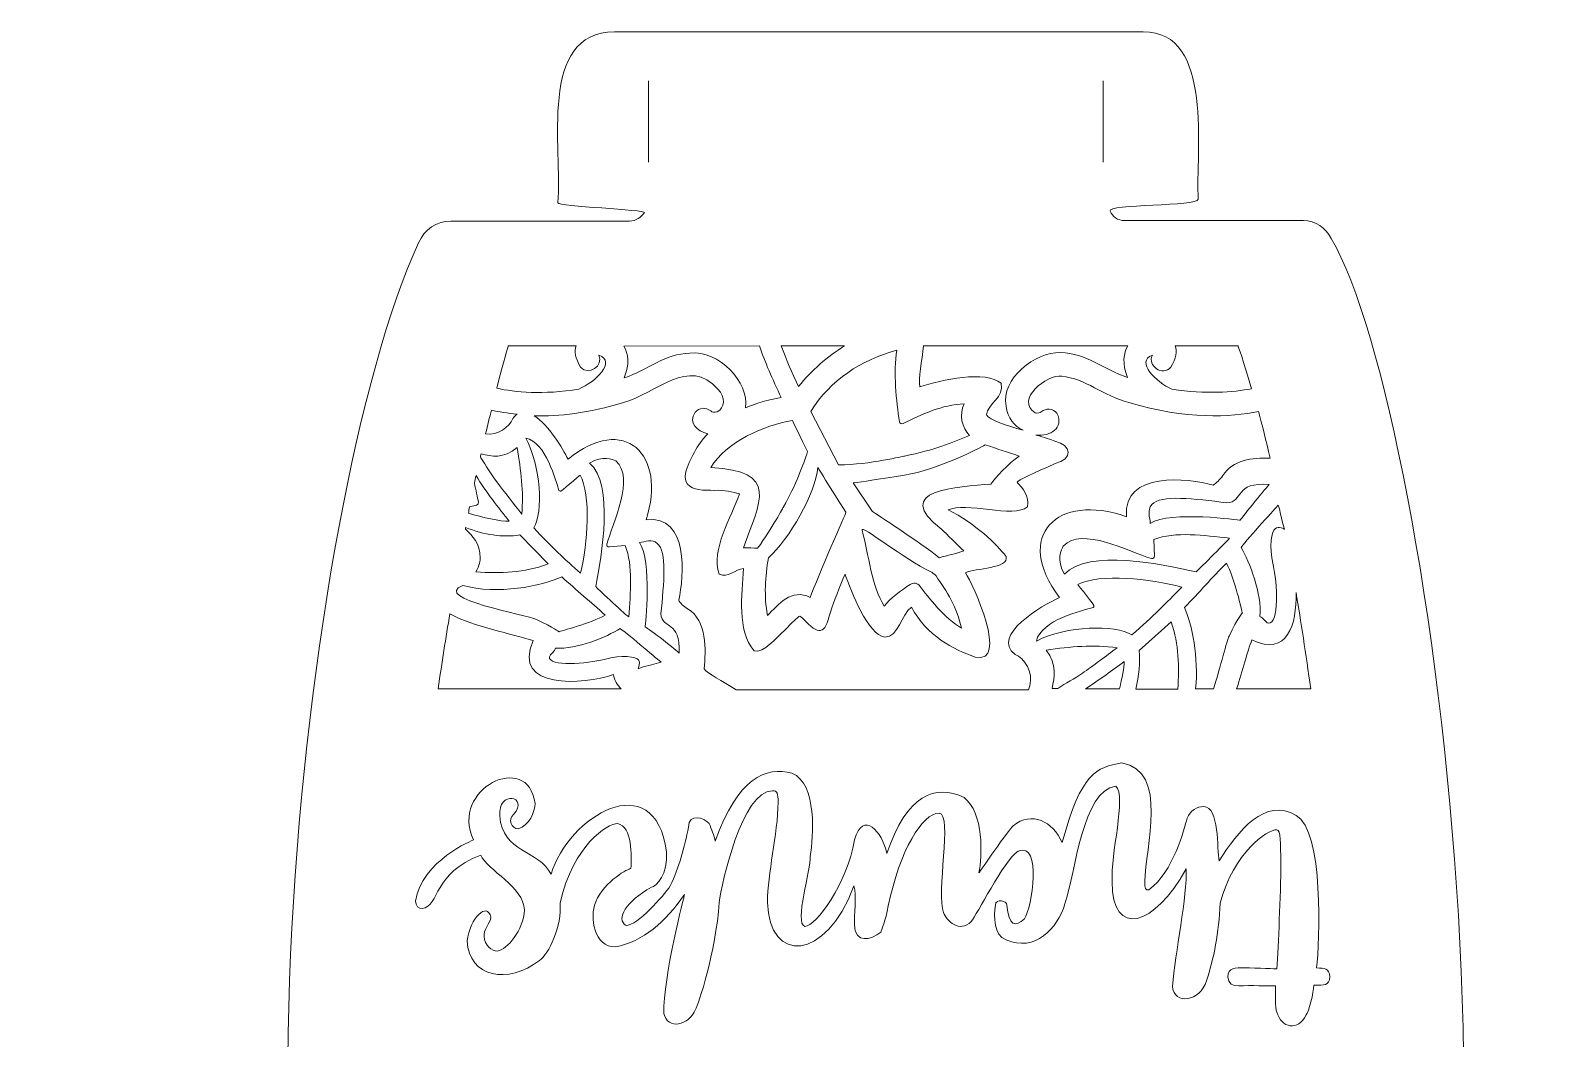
# Model space of a CAD drawing. Header units: inches. Extents: x -0.2 to 23, y 0 to 27.3.
# Drawn here: x 5.403 to 10.169, y 16.024 to 19.163 of the extents above; entities that cross this region are included whole.
import ezdxf

# ---------------------------------------------------------------- set-up
doc = ezdxf.new("R2010")
doc.units = ezdxf.units.IN
doc.header["$MEASUREMENT"] = 0
doc.layers.add('Paper Pumpkin Give Thanks', color=7, linetype='Continuous', lineweight=0)

msp = doc.modelspace()

# ---------------------------------------------------------------- linework, layer by layer
at = {"layer": 'Paper Pumpkin Give Thanks'}
for points, knots in [([(6.5236, 14.1722), (6.5319, 14.15), (6.5514, 14.1361), (6.575, 14.1361), (6.575, 14.1361), (6.8444, 14.1361), (6.8444, 14.1361), (6.8708, 14.1333), (7.2389, 14.1444), (7.2514, 14.1278), (7.2694, 14.1194), (7.2611, 14.0917), (7.2417, 14.0917), (7.2417, 14.0917), (6.5514, 14.0944), (6.5514, 14.0944), (6.5514, 14.0944), (7.2042, 12.6444), (7.4944, 12.3167), (7.8931, 11.8694), (7.9708, 11.3875), (8.0083, 11.3875), (8.0444, 11.3875), (8.1806, 11.9097), (8.5514, 12.3306), (8.7944, 12.6361), (9.4514, 13.9097), (9.4694, 14.0944), (9.4694, 14.0944), (8.8306, 14.0931), (8.8306, 14.0931), (8.8111, 14.0931), (8.8042, 14.1208), (8.8222, 14.1292), (8.9972, 14.15), (9.3278, 14.1306), (9.5028, 14.1375), (10.1694, 14.8944), (9.775, 17.9736), (9.4528, 18.5153), (9.4361, 18.5486), (9.4028, 18.5708), (9.3667, 18.5708), (9.3667, 18.5708), (8.8111, 18.5708), (8.8111, 18.5708), (8.7861, 18.5708), (8.7722, 18.5833), (8.7639, 18.6), (8.7542, 18.6236), (9.0375, 18.6139), (9.0389, 18.6375), (9.0292, 18.7806), (9.0903, 19.1625), (8.8667, 19.1583), (8.8667, 19.1583), (7.2208, 19.1583), (7.2208, 19.1583), (6.9806, 19.1597), (7.0597, 18.7903), (7.0444, 18.6264), (7.0444, 18.6153), (7.3194, 18.6042), (7.3139, 18.5958), (7.3042, 18.5806), (7.2875, 18.5694), (7.2681, 18.5694), (7.2681, 18.5694), (6.7111, 18.5694), (6.7111, 18.5694), (6.6681, 18.5694), (6.6278, 18.5431), (6.6111, 18.5014), (6.2431, 17.7097), (5.9556, 15.0444), (6.5236, 14.1722)], [0, 0, 0, 0, 1, 1, 1, 2, 2, 2, 3, 3, 3, 4, 4, 4, 5, 5, 5, 6, 6, 6, 7, 7, 7, 8, 8, 8, 9, 9, 9, 10, 10, 10, 11, 11, 11, 12, 12, 12, 13, 13, 13, 14, 14, 14, 15, 15, 15, 16, 16, 16, 17, 17, 17, 18, 18, 18, 19, 19, 19, 20, 20, 20, 21, 21, 21, 22, 22, 22, 23, 23, 23, 24, 24, 24, 25, 25, 25, 25]), ([(7.3264, 18.7528), (7.3264, 18.7528), (7.3264, 19.0056), (7.3264, 19.0056), (7.3264, 19.0056), (7.3264, 18.7528), (7.3264, 18.7528)], [0, 0, 0, 0, 1, 1, 1, 2, 2, 2, 2]), ([(8.7431, 18.7528), (8.7431, 18.7528), (8.7431, 19.0056), (8.7431, 19.0056), (8.7431, 19.0056), (8.7431, 18.7528), (8.7431, 18.7528)], [0, 0, 0, 0, 1, 1, 1, 2, 2, 2, 2]), ([(6.8903, 18.1806), (6.8903, 18.1806), (7.1014, 18.1806), (7.1014, 18.1806), (7.0958, 18.1639), (7.0986, 18.1417), (7.1153, 18.1139), (7.1403, 18.0861), (7.1875, 18.1181), (7.1722, 18.1514), (7.2278, 18.1319), (7.1611, 18.0681), (7.1097, 18.0458), (6.9986, 18.0278), (6.9111, 18.0361), (6.8542, 18.0486), (6.8764, 18.1347), (6.8903, 18.1806), (6.8903, 18.1806)], [0, 0, 0, 0, 1, 1, 1, 2, 2, 2, 3, 3, 3, 4, 4, 4, 5, 5, 5, 6, 6, 6, 6]), ([(7.6722, 18.1806), (7.6889, 18.1319), (7.7125, 18.0764), (7.7403, 18.0194), (7.6986, 18.0125), (7.6611, 18.0014), (7.6292, 17.9875), (7.6403, 18.0681), (7.5472, 18.1667), (7.4556, 18.1583), (7.3778, 18.1556), (7.3236, 18.1056), (7.2514, 18.0806), (7.2681, 18.1236), (7.2639, 18.1569), (7.25, 18.1792), (7.25, 18.1792), (7.6722, 18.1806), (7.6722, 18.1806)], [0, 0, 0, 0, 1, 1, 1, 2, 2, 2, 3, 3, 3, 4, 4, 4, 5, 5, 5, 6, 6, 6, 6]), ([(7.9375, 18.1806), (7.8833, 18.1472), (7.8347, 18.1042), (7.7944, 18.0542), (7.7736, 18.0958), (7.7556, 18.1389), (7.7403, 18.1806), (7.7403, 18.1806), (7.9375, 18.1806), (7.9375, 18.1806)], [0, 0, 0, 0, 1, 1, 1, 2, 2, 2, 3, 3, 3, 3]), ([(8.1083, 17.9444), (8.1083, 17.9389), (8.1153, 17.9361), (8.1194, 17.9389), (8.1764, 17.9667), (8.2417, 17.9972), (8.3097, 18), (8.2931, 17.9667), (8.3028, 17.9264), (8.3264, 17.9014), (8.2722, 17.8806), (8.2181, 17.8556), (8.1236, 17.8375), (8.1222, 17.8375), (8.0181, 17.8111), (7.9181, 17.8097), (7.9181, 17.8097), (7.8319, 17.9764), (7.8319, 17.9764), (7.8931, 18.0736), (7.9889, 18.1375), (8.1, 18.1667), (8.0889, 18.0986), (8.0986, 18.0083), (8.1083, 17.9444)], [0, 0, 0, 0, 1, 1, 1, 2, 2, 2, 3, 3, 3, 4, 4, 4, 5, 5, 5, 6, 6, 6, 7, 7, 7, 8, 8, 8, 8]), ([(8.1833, 18.1806), (8.1833, 18.1806), (8.8194, 18.1806), (8.8194, 18.1806), (8.8056, 18.1583), (8.8014, 18.125), (8.8181, 18.0819), (8.7444, 18.1069), (8.6889, 18.1583), (8.6097, 18.1597), (8.5306, 18.1625), (8.4236, 18.0778), (8.4403, 17.9931), (8.4444, 17.9556), (8.4653, 17.9306), (8.4931, 17.9181), (8.4417, 17.9319), (8.3889, 17.9486), (8.3792, 17.9653), (8.3833, 18.0014), (8.4361, 18.0208), (8.425, 18.0639), (8.3778, 18.1056), (8.2375, 18.075), (8.1722, 18.0528), (8.1653, 18.0792), (8.1792, 18.1333), (8.1833, 18.1806)], [0, 0, 0, 0, 1, 1, 1, 2, 2, 2, 3, 3, 3, 4, 4, 4, 5, 5, 5, 6, 6, 6, 7, 7, 7, 8, 8, 8, 9, 9, 9, 9]), ([(8.8958, 18.1514), (8.8792, 18.1181), (8.9278, 18.0847), (8.9528, 18.1139), (8.9708, 18.1417), (8.9736, 18.1639), (8.9667, 18.1806), (8.9667, 18.1806), (9.1625, 18.1806), (9.1625, 18.1806), (9.1625, 18.1806), (9.1792, 18.1375), (9.2042, 18.0472), (9.1472, 18.0361), (9.0639, 18.0292), (8.9569, 18.0458), (8.9083, 18.0667), (8.8417, 18.1319), (8.8958, 18.1514)], [0, 0, 0, 0, 1, 1, 1, 2, 2, 2, 3, 3, 3, 4, 4, 4, 5, 5, 5, 6, 6, 6, 6]), ([(7.5431, 18.0458), (7.5667, 18.0222), (7.5653, 17.9861), (7.5403, 17.975), (7.5319, 17.9722), (7.525, 17.9736), (7.5208, 17.9778), (7.5056, 17.9903), (7.4847, 17.9889), (7.4722, 17.9736), (7.45, 17.9403), (7.4778, 17.9153), (7.5111, 17.9069), (7.4792, 17.8722), (7.4556, 17.8306), (7.4417, 17.7833), (7.4389, 17.7694), (7.4417, 17.7583), (7.4486, 17.75), (7.4639, 17.7306), (7.4986, 17.7306), (7.5333, 17.7306), (7.5625, 17.7319), (7.5903, 17.7264), (7.6097, 17.7194), (7.5861, 17.6472), (7.5194, 17.5458), (7.5472, 17.4694), (7.5736, 17.4569), (7.5972, 17.4847), (7.6222, 17.4875), (7.6181, 17.4042), (7.6014, 17.2958), (7.6556, 17.2306), (7.6847, 17.2222), (7.7264, 17.2722), (7.75, 17.2944), (7.7639, 17.3083), (7.7764, 17.3222), (7.7903, 17.3333), (7.7972, 17.3403), (7.7972, 17.3403), (7.8069, 17.3319), (7.8333, 17.3042), (7.8486, 17.2917), (7.8625, 17.2944), (7.8764, 17.2972), (7.8833, 17.3139), (7.8931, 17.3514), (7.9056, 17.3875), (7.9208, 17.4264), (7.9389, 17.4694), (7.9569, 17.4181), (8.0111, 17.2792), (8.0625, 17.2736), (8.1056, 17.2736), (8.1139, 17.3431), (8.1458, 17.3667), (8.1931, 17.2764), (8.2764, 17.2361), (8.3444, 17.2111), (8.4514, 17.1875), (8.3375, 17.4389), (8.3139, 17.4736), (8.3431, 17.4889), (8.4514, 17.4861), (8.4403, 17.525), (8.4097, 17.5625), (8.3458, 17.6278), (8.2597, 17.6694), (8.3125, 17.6958), (8.4653, 17.6431), (8.5069, 17.6792), (8.5139, 17.7125), (8.4889, 17.7403), (8.4806, 17.7486), (8.4778, 17.7514), (8.475, 17.7542), (8.475, 17.7556), (8.475, 17.7611), (8.5264, 17.7847), (8.5931, 17.8139), (8.6486, 17.8264), (8.6458, 17.8736), (8.5917, 17.8833), (8.5806, 17.8889), (8.5597, 17.8958), (8.5333, 17.9028), (8.5792, 17.8986), (8.6208, 17.9236), (8.5986, 17.9708), (8.5861, 17.9861), (8.5639, 17.9875), (8.55, 17.975), (8.5458, 17.9722), (8.5389, 17.9694), (8.5306, 17.9722), (8.4667, 18.0125), (8.5681, 18.0931), (8.6139, 18.0861), (8.6861, 18.0792), (8.7431, 18.025), (8.8222, 18.0042), (9.0028, 17.95), (9.1403, 17.9583), (9.2264, 17.9764), (9.2375, 17.9347), (9.25, 17.8861), (9.2625, 17.8306), (9.2069, 17.8333), (9.1444, 17.825), (9.1153, 17.7764), (9.1056, 17.7639), (9.0958, 17.7528), (9.0847, 17.7472), (9.0083, 17.7681), (8.8028, 17.7917), (8.8153, 17.6486), (8.6, 17.725), (8.4611, 17.5875), (8.6069, 17.3972), (8.5542, 17.3722), (8.3903, 17.2792), (8.4681, 17.2194), (8.4972, 17.2083), (8.5264, 17.1639), (8.5139, 17.1222), (8.5125, 17.1181), (8.5111, 17.1139), (8.5097, 17.1097), (8.5097, 17.1097), (7.6, 17.1097), (7.6, 17.1097), (7.5556, 17.1361), (7.5111, 17.1597), (7.5, 17.175), (7.5056, 17.2319), (7.5097, 17.3264), (7.4486, 17.3611), (7.4361, 17.3694), (7.425, 17.3792), (7.4208, 17.3889), (7.4375, 17.4611), (7.4542, 17.6556), (7.3194, 17.6389), (7.3847, 17.8431), (7.2514, 17.9708), (7.0764, 17.8278), (7.0597, 17.8597), (7.0153, 17.9361), (6.9708, 17.9625), (7.0472, 17.9611), (7.1403, 17.9708), (7.2486, 18.0042), (7.3556, 18.0333), (7.45, 18.1486), (7.5431, 18.0458)], [0, 0, 0, 0, 1, 1, 1, 2, 2, 2, 3, 3, 3, 4, 4, 4, 5, 5, 5, 6, 6, 6, 7, 7, 7, 8, 8, 8, 9, 9, 9, 10, 10, 10, 11, 11, 11, 12, 12, 12, 13, 13, 13, 14, 14, 14, 15, 15, 15, 16, 16, 16, 17, 17, 17, 18, 18, 18, 19, 19, 19, 20, 20, 20, 21, 21, 21, 22, 22, 22, 23, 23, 23, 24, 24, 24, 25, 25, 25, 26, 26, 26, 27, 27, 27, 28, 28, 28, 29, 29, 29, 30, 30, 30, 31, 31, 31, 32, 32, 32, 33, 33, 33, 34, 34, 34, 35, 35, 35, 36, 36, 36, 37, 37, 37, 38, 38, 38, 39, 39, 39, 40, 40, 40, 41, 41, 41, 42, 42, 42, 43, 43, 43, 44, 44, 44, 45, 45, 45, 46, 46, 46, 47, 47, 47, 48, 48, 48, 49, 49, 49, 50, 50, 50, 51, 51, 51, 52, 52, 52, 52]), ([(6.8375, 17.9806), (6.8611, 17.975), (6.8875, 17.9708), (6.9181, 17.9681), (6.9139, 17.9653), (6.9083, 17.9611), (6.9042, 17.9542), (6.8944, 17.9278), (6.8569, 17.9), (6.8194, 17.9069), (6.8264, 17.9333), (6.8319, 17.9583), (6.8375, 17.9806)], [0, 0, 0, 0, 1, 1, 1, 2, 2, 2, 3, 3, 3, 4, 4, 4, 4]), ([(7.5208, 17.8014), (7.5667, 17.8806), (7.6861, 17.9333), (7.775, 17.9486), (7.775, 17.9486), (7.8028, 17.8889), (7.8222, 17.8514), (7.8083, 17.8097), (7.7861, 17.7472), (7.7472, 17.6792), (7.7472, 17.6792), (7.7125, 17.6139), (7.6667, 17.55), (7.6556, 17.5514), (7.6361, 17.5514), (7.6222, 17.5514), (7.675, 17.6958), (7.7347, 17.7917), (7.5208, 17.8014)], [0, 0, 0, 0, 1, 1, 1, 2, 2, 2, 3, 3, 3, 4, 4, 4, 5, 5, 5, 6, 6, 6, 6]), ([(6.9444, 17.8931), (7.0069, 17.8819), (7.0389, 17.7597), (7.0472, 17.7306), (7.0486, 17.7292), (7.05, 17.7278), (7.0514, 17.7278), (7.0514, 17.7222), (7.1125, 17.7778), (7.1139, 17.7778), (7.1486, 17.7153), (7.1375, 17.5667), (7.1153, 17.4722), (7.0653, 17.5167), (7.0264, 17.5528), (6.9694, 17.6139), (7, 17.6625), (6.9917, 17.8056), (6.9444, 17.8931)], [0, 0, 0, 0, 1, 1, 1, 2, 2, 2, 3, 3, 3, 4, 4, 4, 5, 5, 5, 6, 6, 6, 6]), ([(6.8056, 17.8444), (6.8375, 17.8361), (6.875, 17.8278), (6.9181, 17.8639), (6.9292, 17.7931), (6.9389, 17.7264), (6.9319, 17.6569), (6.9083, 17.6875), (6.8764, 17.7278), (6.8542, 17.7569), (6.8347, 17.7806), (6.8222, 17.8083), (6.8042, 17.8319), (6.8028, 17.8361), (6.8042, 17.8403), (6.8056, 17.8444)], [0, 0, 0, 0, 1, 1, 1, 2, 2, 2, 3, 3, 3, 4, 4, 4, 5, 5, 5, 5]), ([(7.1431, 17.8153), (7.1847, 17.8417), (7.2153, 17.8264), (7.225, 17.8222), (7.2861, 17.7694), (7.2153, 17.6306), (7.1972, 17.5625), (7.1958, 17.5583), (7.2, 17.5528), (7.2042, 17.5542), (7.2042, 17.5542), (7.2542, 17.5583), (7.2542, 17.5583), (7.2792, 17.4958), (7.2708, 17.4111), (7.2653, 17.3361), (7.2472, 17.35), (7.1625, 17.4306), (7.1625, 17.4306), (7.1806, 17.5278), (7.2208, 17.75), (7.1431, 17.8153)], [0, 0, 0, 0, 1, 1, 1, 2, 2, 2, 3, 3, 3, 4, 4, 4, 5, 5, 5, 6, 6, 6, 7, 7, 7, 7]), ([(8.2403, 17.6083), (8.2556, 17.5944), (8.2875, 17.5611), (8.3083, 17.5417), (8.2833, 17.5333), (8.2583, 17.5278), (8.2319, 17.5208), (8.1708, 17.5708), (8.0347, 17.6569), (8.0236, 17.6653), (8.0236, 17.6653), (7.9639, 17.7542), (7.9639, 17.7542), (7.9972, 17.7569), (8.0333, 17.7639), (8.1236, 17.7778), (8.2306, 17.7958), (8.3569, 17.8611), (8.375, 17.8722), (8.4111, 17.8611), (8.4458, 17.8486), (8.4806, 17.8375), (8.4486, 17.8153), (8.4056, 17.7694), (8.3931, 17.75), (8.2931, 17.7417), (8.0764, 17.7333), (8.2403, 17.6083)], [0, 0, 0, 0, 1, 1, 1, 2, 2, 2, 3, 3, 3, 4, 4, 4, 5, 5, 5, 6, 6, 6, 7, 7, 7, 8, 8, 8, 9, 9, 9, 9]), ([(7.7, 17.5208), (7.7653, 17.5778), (7.8472, 17.7222), (7.8542, 17.8014), (7.8792, 17.7611), (7.9417, 17.6611), (7.9417, 17.6611), (7.9417, 17.6611), (7.8542, 17.4625), (7.8306, 17.3972), (7.7722, 17.4264), (7.7306, 17.375), (7.6972, 17.3403), (7.6861, 17.4042), (7.6903, 17.4597), (7.7, 17.5208)], [0, 0, 0, 0, 1, 1, 1, 2, 2, 2, 3, 3, 3, 4, 4, 4, 5, 5, 5, 5]), ([(6.7694, 17.6792), (6.7694, 17.6792), (6.7917, 17.6847), (6.7917, 17.6847), (6.7958, 17.6861), (6.7972, 17.6889), (6.7972, 17.6931), (6.7944, 17.7097), (6.7889, 17.7319), (6.7847, 17.7528), (6.7861, 17.7611), (6.7875, 17.7681), (6.7903, 17.7764), (6.8208, 17.725), (6.8597, 17.6764), (6.8931, 17.6347), (6.8667, 17.6333), (6.8097, 17.6458), (6.7667, 17.6597), (6.7667, 17.6653), (6.7681, 17.6722), (6.7694, 17.6792)], [0, 0, 0, 0, 1, 1, 1, 2, 2, 2, 3, 3, 3, 4, 4, 4, 5, 5, 5, 6, 6, 6, 7, 7, 7, 7]), ([(8.8944, 17.6861), (8.9208, 17.7181), (9.0278, 17.7042), (9.1278, 17.6917), (9.1819, 17.6944), (9.15, 17.7583), (9.2597, 17.7486), (9.2542, 17.7444), (9.1764, 17.6486), (9.1694, 17.6375), (9.1694, 17.6375), (8.9514, 17.6681), (8.8889, 17.6278), (8.8889, 17.6458), (8.8778, 17.6681), (8.8944, 17.6861)], [0, 0, 0, 0, 1, 1, 1, 2, 2, 2, 3, 3, 3, 4, 4, 4, 5, 5, 5, 5]), ([(9.3069, 17.6097), (9.3069, 17.6097), (9.3069, 17.6097), (9.3069, 17.6097), (9.3069, 17.6097), (9.2889, 17.6208), (9.2778, 17.6111), (9.2694, 17.6042), (9.2569, 17.5569), (9.2722, 17.4986), (9.2847, 17.4431), (9.2917, 17.3139), (9.2569, 17.3167), (9.2486, 17.3194), (9.2403, 17.3347), (9.2306, 17.3375), (9.2375, 17.4083), (9.1986, 17.5069), (9.1722, 17.5528), (9.1958, 17.5847), (9.2833, 17.6778), (9.2875, 17.6847), (9.2958, 17.6611), (9.2944, 17.6486), (9.3069, 17.6097)], [0, 0, 0, 0, 1, 1, 1, 2, 2, 2, 3, 3, 3, 4, 4, 4, 5, 5, 5, 6, 6, 6, 7, 7, 7, 8, 8, 8, 8]), ([(6.7569, 17.6153), (6.8153, 17.5917), (6.8722, 17.5833), (6.9264, 17.5917), (6.9264, 17.5917), (7.0139, 17.5014), (7.0139, 17.5014), (6.9375, 17.4722), (6.8681, 17.4722), (6.7889, 17.4764), (6.8014, 17.4958), (6.8028, 17.5139), (6.8028, 17.5194), (6.8028, 17.5667), (6.7792, 17.5875), (6.7569, 17.6097), (6.7569, 17.6111), (6.7569, 17.6125), (6.7569, 17.6153)], [0, 0, 0, 0, 1, 1, 1, 2, 2, 2, 3, 3, 3, 4, 4, 4, 5, 5, 5, 6, 6, 6, 6]), ([(8.3014, 17.3014), (8.2514, 17.3292), (8.1958, 17.4), (8.1722, 17.4319), (8.1653, 17.4417), (8.1514, 17.4444), (8.1417, 17.4375), (8.1167, 17.4208), (8.075, 17.3917), (8.0611, 17.3694), (8.0222, 17.4292), (8.0125, 17.5319), (7.9917, 17.6069), (7.9861, 17.6264), (8.1264, 17.5139), (8.2042, 17.4778), (8.2111, 17.475), (8.2167, 17.4694), (8.2222, 17.4639), (8.2542, 17.4181), (8.2889, 17.3639), (8.3014, 17.3014)], [0, 0, 0, 0, 1, 1, 1, 2, 2, 2, 3, 3, 3, 4, 4, 4, 5, 5, 5, 6, 6, 6, 7, 7, 7, 7]), ([(8.6222, 17.4694), (8.5958, 17.5139), (8.6125, 17.5458), (8.6181, 17.5569), (8.6764, 17.6194), (8.8208, 17.5403), (8.8931, 17.5181), (8.8972, 17.5167), (8.9028, 17.5208), (8.9028, 17.525), (8.9028, 17.525), (8.9, 17.5778), (8.9, 17.5778), (8.9667, 17.6028), (9.0569, 17.5903), (9.1361, 17.5819), (9.1208, 17.5639), (9.0319, 17.4764), (9.0319, 17.4764), (8.9292, 17.5), (8.6958, 17.55), (8.6222, 17.4694)], [0, 0, 0, 0, 1, 1, 1, 2, 2, 2, 3, 3, 3, 4, 4, 4, 5, 5, 5, 6, 6, 6, 7, 7, 7, 7]), ([(7.3167, 17.3056), (7.3167, 17.3056), (7.3389, 17.5111), (7.2986, 17.5681), (7.3167, 17.5694), (7.3375, 17.5806), (7.3542, 17.5653), (7.3847, 17.5417), (7.375, 17.4403), (7.3653, 17.3458), (7.3694, 17.2958), (7.4278, 17.3264), (7.4222, 17.2236), (7.4194, 17.2292), (7.3264, 17.3), (7.3167, 17.3056)], [0, 0, 0, 0, 1, 1, 1, 2, 2, 2, 3, 3, 3, 4, 4, 4, 5, 5, 5, 5]), ([(8.9958, 17.3653), (9.0417, 17.4125), (9.0806, 17.4583), (9.1264, 17.5042), (9.1514, 17.4583), (9.175, 17.3528), (9.1764, 17.3486), (9.1764, 17.3486), (9.1625, 17.3347), (9.1347, 17.2764), (9.1278, 17.2639), (9.1083, 17.1819), (9.0861, 17.1125), (9.0861, 17.1125), (9.0306, 17.1125), (9.0306, 17.1125), (9.0403, 17.2083), (9.0194, 17.3139), (8.9958, 17.3653)], [0, 0, 0, 0, 1, 1, 1, 2, 2, 2, 3, 3, 3, 4, 4, 4, 5, 5, 5, 6, 6, 6, 6]), ([(6.7486, 17.4347), (6.8542, 17.4042), (6.9944, 17.4319), (7.0569, 17.4611), (7.1028, 17.4194), (7.1472, 17.3833), (7.1917, 17.3417), (7.1486, 17.3167), (7.05, 17.2917), (7.0472, 17.2903), (7.0472, 17.2903), (7.0347, 17.3028), (6.9778, 17.3278), (6.9514, 17.3431), (6.6486, 17.3931), (6.7486, 17.4347)], [0, 0, 0, 0, 1, 1, 1, 2, 2, 2, 3, 3, 3, 4, 4, 4, 5, 5, 5, 5]), ([(8.8319, 17.2806), (8.7806, 17.3125), (8.6278, 17.3097), (8.5347, 17.2611), (8.5486, 17.3264), (8.6792, 17.3569), (8.7111, 17.3653), (8.7125, 17.3667), (8.7139, 17.3681), (8.7139, 17.3694), (8.7194, 17.3694), (8.6639, 17.4361), (8.6639, 17.4375), (8.7319, 17.4722), (8.8889, 17.4556), (8.9875, 17.4292), (8.9389, 17.3792), (8.8986, 17.3389), (8.8319, 17.2806)], [0, 0, 0, 0, 1, 1, 1, 2, 2, 2, 3, 3, 3, 4, 4, 4, 5, 5, 5, 6, 6, 6, 6]), ([(9.3431, 17.4125), (9.3583, 17.3222), (9.3736, 17.2222), (9.3889, 17.1125), (9.3889, 17.1125), (9.1583, 17.1125), (9.1583, 17.1125), (9.1764, 17.1694), (9.1917, 17.2278), (9.2056, 17.2653), (9.3167, 17.2111), (9.3458, 17.3125), (9.3431, 17.4125)], [0, 0, 0, 0, 1, 1, 1, 2, 2, 2, 3, 3, 3, 4, 4, 4, 4]), ([(6.7083, 17.3458), (6.7806, 17.3056), (6.9042, 17.2833), (6.9681, 17.2625), (6.8986, 17.1083), (7.125, 17.125), (7.2181, 17.1569), (7.2208, 17.1389), (7.2292, 17.1236), (7.2417, 17.1125), (7.2417, 17.1125), (6.6722, 17.1125), (6.6722, 17.1125), (6.6833, 17.1944), (6.6958, 17.2722), (6.7083, 17.3458)], [0, 0, 0, 0, 1, 1, 1, 2, 2, 2, 3, 3, 3, 4, 4, 4, 5, 5, 5, 5]), ([(8.8542, 17.2319), (8.8542, 17.2319), (8.9542, 17.3208), (8.9542, 17.3208), (8.9792, 17.2486), (8.9792, 17.1833), (8.975, 17.1111), (8.975, 17.1111), (8.8444, 17.1111), (8.8444, 17.1111), (8.8542, 17.1542), (8.8583, 17.1944), (8.8542, 17.2319)], [0, 0, 0, 0, 1, 1, 1, 2, 2, 2, 3, 3, 3, 4, 4, 4, 4]), ([(7.2958, 17.2028), (7.2889, 17.2111), (7.2444, 17.2208), (7.1889, 17.2042), (7.1361, 17.1903), (7.0153, 17.1806), (7.0181, 17.2125), (7.0208, 17.2208), (7.0347, 17.2278), (7.0375, 17.2389), (7.1042, 17.2347), (7.1958, 17.2736), (7.2389, 17.3), (7.2694, 17.2792), (7.3597, 17.1986), (7.3667, 17.1958), (7.3431, 17.1875), (7.3319, 17.1889), (7.2944, 17.175), (7.2944, 17.1764), (7.3042, 17.1944), (7.2958, 17.2028)], [0, 0, 0, 0, 1, 1, 1, 2, 2, 2, 3, 3, 3, 4, 4, 4, 5, 5, 5, 6, 6, 6, 7, 7, 7, 7]), ([(8.5653, 17.2333), (8.6403, 17.2431), (8.7125, 17.2514), (8.7861, 17.2403), (8.7528, 17.2153), (8.7097, 17.1833), (8.6778, 17.1611), (8.6542, 17.1431), (8.625, 17.1306), (8.6014, 17.1139), (8.6014, 17.1139), (8.5833, 17.1139), (8.5833, 17.1139), (8.5917, 17.1472), (8.6, 17.1861), (8.5653, 17.2333)], [0, 0, 0, 0, 1, 1, 1, 2, 2, 2, 3, 3, 3, 4, 4, 4, 5, 5, 5, 5]), ([(7.2903, 17.1681), (7.2903, 17.1681), (7.2903, 17.1681), (7.2903, 17.1681), (7.2903, 17.1681), (7.2903, 17.1681), (7.2903, 17.1681), (7.2903, 17.1681), (7.2903, 17.1681), (7.2903, 17.1681)], [0, 0, 0, 0, 1, 1, 1, 2, 2, 2, 3, 3, 3, 3]), ([(8.8083, 17.1972), (8.8083, 17.1792), (8.8014, 17.1458), (8.7931, 17.1125), (8.7931, 17.1125), (8.6875, 17.1125), (8.6875, 17.1125), (8.7306, 17.1403), (8.7722, 17.1708), (8.8083, 17.1972)], [0, 0, 0, 0, 1, 1, 1, 2, 2, 2, 3, 3, 3, 3]), ([(6.7819, 16.6417), (6.7069, 16.8014), (6.9514, 16.9208), (6.9736, 16.7556), (6.9736, 16.7278), (6.9556, 16.6875), (6.9208, 16.6764), (6.9, 16.6764), (6.8875, 16.7056), (6.9069, 16.7208), (6.9569, 16.7792), (6.8569, 16.7972), (6.8639, 16.7167), (6.8708, 16.6014), (6.9861, 16.6111), (7.0236, 16.5347), (7.075, 16.7139), (7.3458, 16.8778), (7.3833, 16.6042), (7.3875, 16.5347), (7.3514, 16.4972), (7.3361, 16.4944), (7.2569, 16.45), (7.2236, 16.3958), (7.2569, 16.375), (7.2917, 16.375), (7.3736, 16.4667), (7.3944, 16.4986), (7.4222, 16.5556), (7.4389, 16.6181), (7.4514, 16.6819), (7.4528, 16.7264), (7.5, 16.7111), (7.5153, 16.6931), (7.5236, 16.675), (7.5306, 16.6569), (7.5347, 16.6375), (7.6042, 16.8361), (7.6931, 16.8708), (7.7736, 16.85), (7.8528, 16.8153), (7.8403, 16.6528), (7.8306, 16.5903), (7.8333, 16.5514), (7.7792, 16.3819), (7.8139, 16.3722), (7.8472, 16.3722), (7.9458, 16.5056), (7.9681, 16.6417), (7.9958, 16.7361), (8.0542, 16.6667), (8.0694, 16.6), (8.1306, 16.7833), (8.2194, 16.8167), (8.3097, 16.7736), (8.3708, 16.7278), (8.3667, 16.5903), (8.3556, 16.5389), (8.3611, 16.5444), (8.4472, 16.6736), (8.4625, 16.6861), (8.5208, 16.7319), (8.5847, 16.7), (8.6153, 16.6333), (8.6736, 16.8528), (8.7222, 16.8667), (8.8, 16.8819), (8.9486, 16.8569), (8.8736, 16.6181), (8.8722, 16.5111), (8.8722, 16.4931), (8.8736, 16.4833), (8.8847, 16.4861), (8.9625, 16.5431), (8.9931, 16.6722), (9.0042, 16.7097), (9.0125, 16.7319), (9.0361, 16.7458), (9.0556, 16.7458), (9.1056, 16.7458), (9.0958, 16.6125), (9.1042, 16.5764), (9.1611, 16.6694), (9.2486, 16.7764), (9.3431, 16.7181), (9.4306, 16.6736), (9.4167, 16.3194), (9.4069, 16.2431), (9.4319, 16.2417), (9.4458, 16.2431), (9.4486, 16.2153), (9.4458, 16.1875), (9.4319, 16.1889), (9.3986, 16.1889), (9.3986, 16.1667), (9.3819, 16.1042), (9.375, 16.0972), (9.35, 16.0444), (9.2972, 16.0556), (9.2833, 16.1056), (9.2778, 16.1181), (9.2792, 16.1653), (9.2792, 16.1875), (9.2792, 16.1875), (9.2278, 16.1875), (9.2278, 16.1875), (9.1861, 16.1931), (9.1333, 16.1708), (9.1306, 16.2153), (9.1306, 16.2444), (9.1556, 16.2444), (9.1819, 16.2431), (9.2236, 16.2431), (9.2833, 16.2403), (9.2833, 16.2403), (9.2875, 16.3139), (9.2958, 16.4667), (9.2958, 16.5708), (9.2944, 16.6306), (9.2958, 16.6736), (9.2833, 16.6736), (9.2542, 16.6736), (9.1486, 16.6042), (9.1069, 16.4444), (9.1028, 16.3542), (9.0875, 16.2708), (9.0639, 16.2028), (9.0458, 16.1375), (8.9625, 16.1264), (8.9583, 16.1861), (8.9667, 16.2875), (9.0042, 16.4694), (9.0014, 16.5514), (8.9028, 16.3722), (8.7694, 16.3333), (8.7708, 16.5125), (8.7639, 16.5944), (8.8167, 16.7778), (8.7819, 16.8097), (8.6778, 16.7958), (8.6569, 16.5431), (8.6236, 16.4431), (8.6, 16.3639), (8.5306, 16.2917), (8.4403, 16.3306), (8.4014, 16.3444), (8.4014, 16.4028), (8.4069, 16.4389), (8.4083, 16.4597), (8.4431, 16.4528), (8.4431, 16.4389), (8.4472, 16.3736), (8.4708, 16.3694), (8.4972, 16.3958), (8.5208, 16.4306), (8.5542, 16.6361), (8.4778, 16.6069), (8.4306, 16.5736), (8.3486, 16.4069), (8.3319, 16.3875), (8.2944, 16.3514), (8.2556, 16.3889), (8.2458, 16.4153), (8.2208, 16.4736), (8.275, 16.7222), (8.2319, 16.725), (8.1806, 16.7264), (8.1083, 16.6083), (8.0736, 16.4361), (8.0653, 16.3903), (8.0514, 16.3597), (8.05, 16.3542), (8.0194, 16.3306), (7.9694, 16.3167), (7.9681, 16.3778), (7.9667, 16.4028), (7.975, 16.4708), (7.9667, 16.4986), (7.8778, 16.2611), (7.7028, 16.2556), (7.6972, 16.4472), (7.6972, 16.5361), (7.7292, 16.6583), (7.7306, 16.7597), (7.7292, 16.7861), (7.7292, 16.7958), (7.7125, 16.7944), (7.6181, 16.7944), (7.5542, 16.5069), (7.5472, 16.4472), (7.5361, 16.2917), (7.4819, 16.1278), (7.4736, 16.1139), (7.4528, 16.0639), (7.3861, 16.0486), (7.375, 16.1014), (7.3708, 16.2125), (7.4403, 16.4708), (7.4389, 16.4722), (7.3792, 16.3861), (7.3111, 16.325), (7.2236, 16.3083), (7.1583, 16.3083), (7.1417, 16.4), (7.1625, 16.4486), (7.1917, 16.5167), (7.2653, 16.5528), (7.2722, 16.5528), (7.2736, 16.5917), (7.2778, 16.6819), (7.2306, 16.6931), (7.1986, 16.6931), (7.0931, 16.625), (7.0514, 16.4458), (7.0583, 16.3736), (7.0153, 16.2847), (6.9875, 16.2667), (6.8889, 16.1889), (6.7667, 16.2153), (6.7625, 16.3264), (6.7708, 16.4), (6.825, 16.45), (6.8361, 16.4014), (6.8347, 16.3833), (6.8111, 16.3583), (6.8153, 16.3417), (6.8153, 16.3125), (6.8403, 16.2958), (6.8556, 16.2958), (6.8875, 16.3), (6.9375, 16.3611), (6.9403, 16.4236), (6.9389, 16.4958), (6.825, 16.5472), (6.8042, 16.5944), (6.6556, 16.5389), (6.6778, 16.4375), (6.6222, 16.4278), (6.6111, 16.4278), (6.6014, 16.4361), (6.6014, 16.4514), (6.6208, 16.5778), (6.7819, 16.6417), (6.7819, 16.6417)], [0, 0, 0, 0, 1, 1, 1, 2, 2, 2, 3, 3, 3, 4, 4, 4, 5, 5, 5, 6, 6, 6, 7, 7, 7, 8, 8, 8, 9, 9, 9, 10, 10, 10, 11, 11, 11, 12, 12, 12, 13, 13, 13, 14, 14, 14, 15, 15, 15, 16, 16, 16, 17, 17, 17, 18, 18, 18, 19, 19, 19, 20, 20, 20, 21, 21, 21, 22, 22, 22, 23, 23, 23, 24, 24, 24, 25, 25, 25, 26, 26, 26, 27, 27, 27, 28, 28, 28, 29, 29, 29, 30, 30, 30, 31, 31, 31, 32, 32, 32, 33, 33, 33, 34, 34, 34, 35, 35, 35, 36, 36, 36, 37, 37, 37, 38, 38, 38, 39, 39, 39, 40, 40, 40, 41, 41, 41, 42, 42, 42, 43, 43, 43, 44, 44, 44, 45, 45, 45, 46, 46, 46, 47, 47, 47, 48, 48, 48, 49, 49, 49, 50, 50, 50, 51, 51, 51, 52, 52, 52, 53, 53, 53, 54, 54, 54, 55, 55, 55, 56, 56, 56, 57, 57, 57, 58, 58, 58, 59, 59, 59, 60, 60, 60, 61, 61, 61, 62, 62, 62, 63, 63, 63, 64, 64, 64, 65, 65, 65, 66, 66, 66, 67, 67, 67, 68, 68, 68, 69, 69, 69, 70, 70, 70, 71, 71, 71, 72, 72, 72, 73, 73, 73, 74, 74, 74, 75, 75, 75, 76, 76, 76, 77, 77, 77, 78, 78, 78, 79, 79, 79, 80, 80, 80, 81, 81, 81, 81]), ([(6.4361, 13.8431), (6.4278, 13.8653), (6.4083, 13.8792), (6.3847, 13.8792), (6.3847, 13.8792), (6.1153, 13.8792), (6.1153, 13.8792), (6.0889, 13.8819), (5.7208, 13.8708), (5.7083, 13.8875), (5.6903, 13.8958), (5.6986, 13.9236), (5.7181, 13.9236), (5.7181, 13.9236), (6.4083, 13.9208), (6.4083, 13.9208), (6.4083, 13.9208), (5.7556, 15.3708), (5.4653, 15.6986), (5.0667, 16.1458), (4.9889, 16.6278), (4.9514, 16.6278), (4.9153, 16.6278), (4.7792, 16.1056), (4.4083, 15.6847), (4.1653, 15.3792), (3.5083, 14.1056), (3.4903, 13.9208), (3.4903, 13.9208), (4.1292, 13.9222), (4.1292, 13.9222), (4.1486, 13.9222), (4.1556, 13.8944), (4.1375, 13.8861), (3.9625, 13.8653), (3.6319, 13.8847), (3.4569, 13.8778), (2.7903, 13.1208), (3.1847, 10.0417), (3.5069, 9.5), (3.5236, 9.4667), (3.5569, 9.4444), (3.5931, 9.4444), (3.5931, 9.4444), (4.1486, 9.4444), (4.1486, 9.4444), (4.1736, 9.4444), (4.1875, 9.4319), (4.1958, 9.4153), (4.2056, 9.3917), (3.9222, 9.4014), (3.9208, 9.3778), (3.9306, 9.2347), (3.8694, 8.8528), (4.0931, 8.8569), (4.0931, 8.8569), (5.7375, 8.8569), (5.7375, 8.8569), (5.9778, 8.8556), (5.8986, 9.225), (5.9139, 9.3889), (5.9139, 9.4), (5.6389, 9.4111), (5.6444, 9.4194), (5.6542, 9.4347), (5.6708, 9.4458), (5.6903, 9.4458), (5.6903, 9.4458), (6.25, 9.4458), (6.25, 9.4458), (6.2931, 9.4458), (6.3333, 9.4722), (6.35, 9.5139), (6.7167, 10.3056), (7.0042, 12.9708), (6.4361, 13.8431)], [0, 0, 0, 0, 1, 1, 1, 2, 2, 2, 3, 3, 3, 4, 4, 4, 5, 5, 5, 6, 6, 6, 7, 7, 7, 8, 8, 8, 9, 9, 9, 10, 10, 10, 11, 11, 11, 12, 12, 12, 13, 13, 13, 14, 14, 14, 15, 15, 15, 16, 16, 16, 17, 17, 17, 18, 18, 18, 19, 19, 19, 20, 20, 20, 21, 21, 21, 22, 22, 22, 23, 23, 23, 24, 24, 24, 25, 25, 25, 25])]:
    msp.add_open_spline(points, degree=3, knots=knots, dxfattribs=at)

doc.saveas('drawing.dxf')
